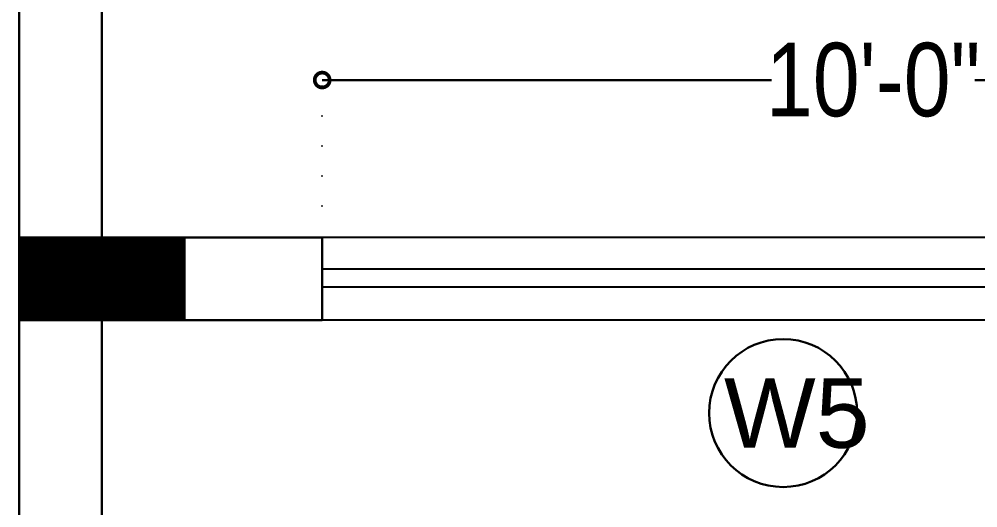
# Model space of a CAD drawing. Extents: x 187966 to 202201, y 659574 to 1343694.
# Drawn here: x 190407 to 190511.4, y 662039.4 to 662092.6 of the extents above; entities that cross this region are included whole.
import ezdxf

# ---------------------------------------------------------------- set-up
doc = ezdxf.new("R2010")
doc.units = 0
doc.header["$MEASUREMENT"] = 0
doc.header["$PDMODE"] = 32
doc.linetypes.add('DOT2', pattern=[3.175, 0, -3.175])
for name, color, linetype, lineweight in [('A-Wall', 7, 'Continuous', 30), ('sill', 32, 'Continuous', 25), ('Text', 55, 'Continuous', 25), ('WINDOW', 147, 'Continuous', 25)]:
    doc.layers.add(name, color=color, linetype=linetype, lineweight=lineweight)
doc.layers.add('ELE', color=7, linetype='Continuous')
doc.styles.add('AA_03.50', font='ARIALN.TTF', dxfattribs={"height": 8})
doc.styles.add('jag', font='arial.ttf')
doc.dimstyles.new('AA_03.50', dxfattribs={"dimtxt": 9, "dimasz": 3.25, "dimexe": 1.75, "dimexo": 3.375, "dimgap": 0.09, "dimtad": 0, "dimdec": 0, "dimzin": 3, "dimdsep": 46, "dimlunit": 4, "dimtxsty": 'AA_03.50', "dimblk": 'DOTSMALL', "dimcen": 0.09, "dimclre": 7, "dimadec": 0, "dimazin": 0, "dimtfac": 1, "dimtdec": 0, "dimtofl": 0, "dimtmove": 0, "dimatfit": 3, "dimfxl": 1, "dimtolj": 1, "dimtzin": 0, "dimlwd": -1, "dimarcsym": 0})

# ---------------------------------------------------------------- blocks, each defined once
blk = doc.blocks.new('EGVSVS')
at = {"layer": 'A-Wall'}
h = blk.add_hatch(dxfattribs=at)
h.set_pattern_fill('ANSI31', color=256, style=0)
h.set_pattern_definition([(45, (0, 0), (-0.088388347648, 0.088388347648), [])])
h.paths.add_polyline_path([(188258.49, 672097.51), (188258.49, 672106.51), (188240.49, 672106.51), (188240.49, 672097.51)])
blk.add_lwpolyline([(188240.49, 672106.51), (188258.49, 672106.51), (188258.49, 672097.51), (188240.49, 672097.51)], close=True, dxfattribs=at)
blk = doc.blocks.new('_DotSmall')
at = {"color": 0, "linetype": 'ByBlock', "const_width": 0.5}
blk.add_lwpolyline([(-0.0625, 0, 1), (0.0625, 0, 1)], format="xyb", close=True, dxfattribs=at)
blk = doc.blocks.new('*D296')
at = {"layer": 'A-Wall', "color": 7, "linetype": 'DOT2', "lineweight": -2}
for p, q in [((190440.02, 662072.23), (190440.02, 662087.76)), ((190560.01, 662072.23), (190560.01, 662087.76))]:
    blk.add_line(p, q, dxfattribs=at)
at = {"layer": 'A-Wall', "color": 0}
for p, q in [((190440.02, 662086.01), (190488.96, 662086.01)), ((190560.01, 662086.01), (190511.08, 662086.01))]:
    blk.add_line(p, q, dxfattribs=at)
at = {"layer": 'DEFPOINTS', "color": 0}
for p in [(190560.01, 662086.01), (190440.02, 662068.86), (190560.01, 662068.86)]:
    blk.add_point(p, dxfattribs=at)
at = {"layer": 'A-Wall', "color": 0, "xscale": 3.25, "yscale": 3.25, "zscale": 3.25, "rotation": 180}
blk.add_blockref('_DotSmall', (190440.02, 662086.01), dxfattribs=at)
at = {"layer": 'A-Wall', "color": 0, "xscale": 3.25, "yscale": 3.25, "zscale": 3.25}
blk.add_blockref('_DotSmall', (190560.01, 662086.01), dxfattribs=at)
at = {"layer": 'A-Wall', "color": 0, "insert": (190500.02, 662086.01), "char_height": 8, "attachment_point": 5, "style": 'AA_03.50'}
blk.add_mtext('\\A1;10\'-0"', dxfattribs=at)

msp = doc.modelspace()

# ---------------------------------------------------------------- linework, layer by layer
at = {"layer": 'A-Wall'}
for p, q in [((190416.02, 662068.86), (190440.02, 662068.86)), ((190440.02, 662068.86), (190440.02, 662059.86)), ((190416.02, 662059.86), (190440.02, 662059.86))]:
    msp.add_line(p, q, dxfattribs=at)
for points in [[(190407.02, 662320.32), (190407.02, 661828.02)], [(190416.02, 662203.86), (190416.02, 662068.86)], [(190416.02, 662077.86), (190416.02, 661828.02)], [(190407.02, 662061.97), (190407.02, 662061.97)], [(190407.02, 662061.93), (190407.02, 662061.97), (190407.02, 662061.93)]]:
    msp.add_lwpolyline(points, dxfattribs=at)
at = {"layer": 'ELE', "linetype": 'ByBlock', "lineweight": 30}
msp.add_circle((190490.21, 662049.73), 8.06, dxfattribs=at)
at = {"layer": 'sill'}
for points in [[(190560.01, 662068.86), (190440.02, 662068.86)], [(190560.01, 662059.86), (190440.02, 662059.86)]]:
    msp.add_lwpolyline(points, dxfattribs=at)
at = {"layer": 'WINDOW'}
for points in [[(190440.02, 662065.45), (190560.01, 662065.45)], [(190440.02, 662063.47), (190560.01, 662063.47)]]:
    msp.add_lwpolyline(points, dxfattribs=at)

# ---------------------------------------------------------------- block references
at = {"layer": 'A-Wall'}
msp.add_blockref('EGVSVS', (2166.53, -10037.65), dxfattribs=at)

# ---------------------------------------------------------------- texts
at = {"layer": 'Text', "insert": (190483.77, 662053.52), "char_height": 7.5716, "width": 212.5439, "attachment_point": 1, "style": 'jag'}
msp.add_mtext('W5{\\H0.8193x; }^I', dxfattribs=at)

# ---------------------------------------------------------------- dimensions: what is measured, and where the dimension line sits
at = {"layer": 'A-Wall'}
dim = msp.add_linear_dim(base=(190560.01, 662086.01), p1=(190440.02, 662068.86), p2=(190560.01, 662068.86), dimstyle='AA_03.50', override={"dimtxt": 8, "dimdec": 1, "dimtdec": 1, "dimfxl": 0.1}, dxfattribs=at)
dim.commit()
dim.dimension.update_dxf_attribs({"geometry": '*D296', "text_midpoint": (190500.02, 662086.01)})

doc.saveas('drawing.dxf')
